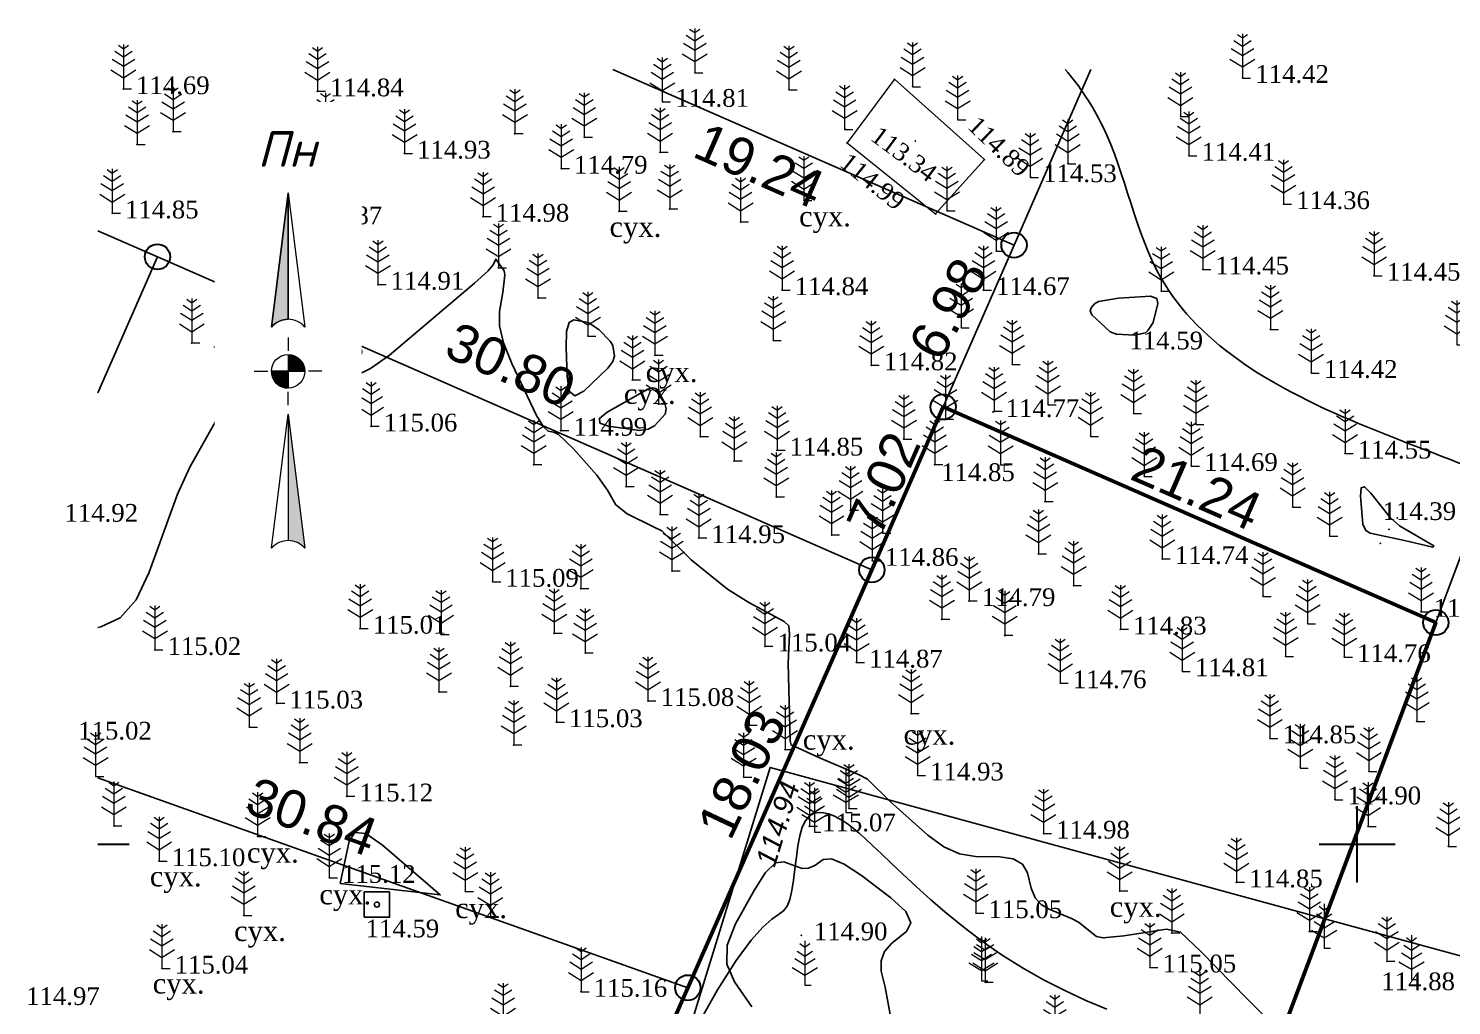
# Model space of a CAD drawing. Header units: millimetres. Extents: x 5405646.5 to 5405733, y 5524855.1 to 5524932.3.
# Drawn here: x 5405647.5 to 5405703.7, y 5524893.6 to 5524932.2 of the extents above; entities that cross this region are included whole.
import ezdxf
from ezdxf.enums import TextEntityAlignment as Align

# ---------------------------------------------------------------- set-up
doc = ezdxf.new("R2010")
doc.units = ezdxf.units.MM
doc.set_wipeout_variables(frame=1)
doc.linetypes.add('0', pattern=[0])
for name, color, linetype, lineweight in [('#Лист (текст_ПН)', 250, 'Continuous', 0), ('#Штамп', 250, 'Continuous', 0), ('11900000', 1, 'Continuous', 30), ('рельеф', 7, 'Continuous', 0), ('ТОЧКИ', 7, 'Continuous', 30)]:
    doc.layers.add(name, color=color, linetype=linetype, lineweight=lineweight)
for name, color, linetype in [('12000000', 7, 'Continuous'), ('71132060', 7, '0'), ('SC007', 7, 'Continuous'), ('горизонтали', 42, 'Continuous'), ('Горизонтали--MIN', 32, 'Continuous'), ('Ділянки_Межі', 10, 'Continuous'), ('надписи', 7, 'Continuous'), ('Ограда каменная', 7, 'g5_472'), ('отметки', 7, 'Continuous'), ('промеры', 185, 'Continuous'), ('Растительность', 7, 'Continuous')]:
    doc.layers.add(name, color=color, linetype=linetype)
doc.styles.get("Standard").update_dxf_attribs({"font": 'arial.ttf'})
doc.styles.add('times', font='times.ttf')
doc.styles.add('WMF-Arial Cyr2', font='ariali.ttf')
doc.styles.add('Мой_Топо', font='isocpeui.ttf')
doc.linetypes.add('g5_472', pattern='A,0,-4,[25,GUGK_2005.shx,S=0.4,R=0,X=0,Y=-0.2],0', length=4)
doc.linetypes.add('канава 0', pattern='A,0.9,0,["|",Standard,S=0.25,R=0,X=0,Y=0],0.1', length=1)

# ---------------------------------------------------------------- blocks, each defined once
blk = doc.blocks.new('A$C51FE15A3')
at = {"layer": 'Растительность', "color": 94, "lineweight": 0}
for points in [[(-0.201, 1.726), (0, 1.584), (0.201, 1.726)], [(0, 1.75), (0, 0), (0.319, 0)], [(-0.447, 1.172), (0, 0.895), (0.447, 1.172)], [(-0.343, 1.489), (0, 1.267), (0.343, 1.489)], [(-0.493, 0.753), (0, 0.444), (0.493, 0.753)]]:
    blk.add_lwpolyline(points, dxfattribs=at)
blk = doc.blocks.new('SYMBOL902')
at = {"layer": 'SC007'}
blk.add_lwpolyline([(-1.25, -1.25), (-1.25, 1.25), (1.25, 1.25), (1.25, -1.25)], close=True, dxfattribs=at)
blk.add_circle((0, 0), 0.25, dxfattribs=at)
blk = doc.blocks.new('SYMBOL71132060')
at = {"layer": 'SC007', "color": 94, "lineweight": 0}
for points in [[(0, 1.75), (0, 0), (0.25, 0)], [(-0.3, 1.35), (0, 1.15), (0.3, 1.35)], [(-0.2, 1.65), (0, 1.5), (0.2, 1.65)], [(-0.5, 0.7), (0, 0.4), (0.5, 0.7)], [(-0.4, 1.05), (0, 0.8), (0.4, 1.05)]]:
    blk.add_lwpolyline(points, dxfattribs=at)
blk = doc.blocks.new('*U4')
at = {"color": 0}
for points in [[(-0.1125, 0), (-0.1087, -0.0291), (-0.0974, -0.0563)], [(-0.1125, 0), (-0.0974, -0.0563), (0, 0)], [(-0.0974, -0.0563), (0, -0.1125), (0, 0)], [(-0.0974, -0.0563), (-0.0795, -0.0795), (-0.0563, -0.0974)], [(-0.0974, -0.0563), (-0.0563, -0.0974), (0, -0.1125)], [(-0.0563, -0.0974), (-0.0291, -0.1087), (0, -0.1125)]]:
    blk.add_solid(points, dxfattribs=at)
blk = doc.blocks.new('*U5')
at = {"color": 0}
for points in [[(0, 0), (0.0974, 0.0563), (0, 0.1125)], [(0.0974, 0.0563), (0.0291, 0.1087), (0, 0.1125)], [(0.0974, 0.0563), (0.0563, 0.0974), (0.0291, 0.1087)], [(0.0974, 0.0563), (0.0795, 0.0795), (0.0563, 0.0974)], [(0, 0), (0.1125, 0), (0.0974, 0.0563)], [(0.1125, 0), (0.1087, 0.0291), (0.0974, 0.0563)]]:
    blk.add_solid(points, dxfattribs=at)
blk = doc.blocks.new('*U6')
at = {"color": 0}
for points in [[(0, -1.1363), (0.0212, -1.1378), (0, -0.288)], [(0.0212, -1.1378), (0.042, -1.1424), (0, -0.288)], [(0.042, -1.1424), (0.062, -1.1498), (0, -0.288)], [(0.062, -1.1498), (0.0806, -1.1601), (0, -0.288)], [(0.0806, -1.1601), (0.0976, -1.1729), (0, -0.288)], [(0.0976, -1.1729), (0.1126, -1.188), (0, -0.288)]]:
    blk.add_solid(points, dxfattribs=at)
blk = doc.blocks.new('*U7')
at = {"color": 0}
for points in [[(-0.1126, 0.297), (-0.0976, 0.3121), (0, 1.197)], [(-0.0976, 0.3121), (-0.0806, 0.3249), (0, 1.197)], [(-0.0806, 0.3249), (-0.062, 0.3352), (0, 1.197)], [(-0.062, 0.3352), (-0.042, 0.3426), (0, 1.197)], [(-0.042, 0.3426), (-0.0212, 0.3472), (0, 1.197)], [(-0.0212, 0.3472), (0, 0.3487), (0, 1.197)]]:
    blk.add_solid(points, dxfattribs=at)
blk = doc.blocks.new('#Північ')
at = {"color": 7}
blk.add_wipeout([(-2.901, 10.635), (2.901, 10.635), (2.901, -7.981), (-2.901, -7.981)], dxfattribs=at).dxf.layer = '#Лист (текст_ПН)'
at = {"layer": '#Лист (текст_ПН)'}
for p, q in [((-0.663, 1.748), (0, 7.043)), ((0, 7.043), (0, 2.052)), ((0, 7.043), (0.663, 1.748)), ((0, 1.337), (0, 0.807)), ((0, 0.662), (0, -0.662)), ((-1.337, 0), (-0.807, 0)), ((-0.662, 0), (0.662, 0)), ((1.337, 0), (0.807, 0)), ((0, -1.337), (0, -0.807)), ((-0.663, -6.99), (0, -1.695)), ((0, -1.695), (0.663, -6.99)), ((0, -1.695), (0, -6.686))]:
    blk.add_line(p, q, dxfattribs=at)
at = {"layer": '#Лист (текст_ПН)', "flags": 128}
for points in [[(0, 7.043), (-0.663, 1.748, -0.218585), (0, 2.052)], [(0, 0), (-0.662, 0, 0.414214), (0, -0.662)]]:
    blk.add_lwpolyline(points, format="xyb", close=True, dxfattribs=at)
at = {"layer": '#Лист (текст_ПН)'}
blk.add_circle((0, 0), 0.662, dxfattribs=at)
for centre in [(0, 1.178), (0, -7.56)]:
    blk.add_arc(centre, 0.874, 40.6798, 139.3202, dxfattribs=at)
at = {"layer": '#Лист (текст_ПН)', "xscale": 5.883850111352785, "yscale": 5.883850111352785, "zscale": 5.883850111352785}
for name in ['*U7', '*U5', '*U4', '*U6']:
    blk.add_blockref(name, (0, 0), dxfattribs=at)
at = {"layer": '#Лист (текст_ПН)', "style": 'Мой_Топо'}
blk.add_text('Пн', height=1.4, dxfattribs=at).set_placement((-1.217, 8.077))

msp = doc.modelspace()

# ---------------------------------------------------------------- hatches: boundary and pattern name
at = {"layer": '12000000', "lineweight": 15, "ltscale": 0.02, "extrusion": (-0.000964997, -0.001555, 0.999998)}
msp.add_hatch(color=7, dxfattribs=at).paths.add_polyline_path([(5405674.263, 5524887.992, 1), (5405674.6, 5524888.014, 1)])

# ---------------------------------------------------------------- linework, layer by layer
at = {"layer": '11900000', "color": 0, "linetype": '0', "lineweight": 15, "ltscale": 0.7}
for points in [[(5405700, 5524898.496), (5405700, 5524901.504)], [(5405700, 5524898.496), (5405700, 5524901.504)], [(5405700, 5524898.496), (5405700, 5524901.504)], [(5405700, 5524898.496), (5405700, 5524901.504)], [(5405700, 5524898.496), (5405700, 5524901.504)], [(5405700, 5524898.496), (5405700, 5524901.504)], [(5405700, 5524898.496), (5405700, 5524901.504)], [(5405700, 5524898.496), (5405700, 5524901.504)], [(5405700, 5524898.496), (5405700, 5524901.504)], [(5405700, 5524898.496), (5405700, 5524901.504)], [(5405700, 5524898.496), (5405700, 5524901.504)], [(5405650.266, 5524900), (5405651.504, 5524900)], [(5405650.266, 5524900), (5405651.504, 5524900)], [(5405650.266, 5524900), (5405651.504, 5524900)], [(5405650.266, 5524900), (5405651.504, 5524900)], [(5405650.266, 5524900), (5405651.504, 5524900)], [(5405650.266, 5524900), (5405651.504, 5524900)], [(5405650.266, 5524900), (5405651.504, 5524900)], [(5405650.266, 5524900), (5405651.504, 5524900)], [(5405650.266, 5524900), (5405651.504, 5524900)], [(5405650.266, 5524900), (5405651.504, 5524900)], [(5405650.266, 5524900), (5405651.504, 5524900)], [(5405650.266, 5524900), (5405651.504, 5524900)], [(5405650.266, 5524900), (5405651.504, 5524900)], [(5405650.266, 5524900), (5405651.504, 5524900)], [(5405650.266, 5524900), (5405651.504, 5524900)], [(5405650.266, 5524900), (5405651.504, 5524900)], [(5405650.266, 5524900), (5405651.504, 5524900)], [(5405650.266, 5524900), (5405651.504, 5524900)], [(5405650.266, 5524900), (5405651.504, 5524900)], [(5405650.266, 5524900), (5405651.504, 5524900)], [(5405650.266, 5524900), (5405651.504, 5524900)], [(5405650.266, 5524900), (5405651.504, 5524900)], [(5405650.266, 5524900), (5405651.504, 5524900)], [(5405698.496, 5524900), (5405701.504, 5524900)], [(5405698.496, 5524900), (5405701.504, 5524900)], [(5405698.496, 5524900), (5405701.504, 5524900)], [(5405698.496, 5524900), (5405701.504, 5524900)], [(5405698.496, 5524900), (5405701.504, 5524900)], [(5405698.496, 5524900), (5405701.504, 5524900)], [(5405698.496, 5524900), (5405701.504, 5524900)], [(5405698.496, 5524900), (5405701.504, 5524900)], [(5405698.496, 5524900), (5405701.504, 5524900)], [(5405698.496, 5524900), (5405701.504, 5524900)], [(5405698.496, 5524900), (5405701.504, 5524900)]]:
    msp.add_lwpolyline(points, dxfattribs=at)
at = {"layer": '11900000', "linetype": '0', "lineweight": 15, "ltscale": 0.7}
for points in [[(5405700, 5524898.496), (5405700, 5524901.504)], [(5405700, 5524898.496), (5405700, 5524901.504)], [(5405700, 5524898.496), (5405700, 5524901.504)], [(5405650.266, 5524900), (5405651.504, 5524900)], [(5405650.266, 5524900), (5405651.504, 5524900)], [(5405698.496, 5524900), (5405701.504, 5524900)], [(5405698.496, 5524900), (5405701.504, 5524900)], [(5405698.496, 5524900), (5405701.504, 5524900)], [(5405698.496, 5524900), (5405701.504, 5524900)], [(5405698.496, 5524900), (5405701.504, 5524900)], [(5405698.496, 5524900), (5405701.504, 5524900)]]:
    msp.add_lwpolyline(points, dxfattribs=at)
at = {"layer": '11900000', "color": 7}
for points in [[(5405700, 5524898.5, 0), (5405700, 5524901.5, 0)], [(5405700, 5524898.5, 0), (5405700, 5524901.5, 0)], [(5405650.266, 5524900, 0), (5405651.5, 5524900, 0)], [(5405650.266, 5524900, 0), (5405651.5, 5524900, 0)], [(5405698.5, 5524900, 0), (5405701.5, 5524900, 0)], [(5405698.5, 5524900, 0), (5405701.5, 5524900, 0)]]:
    msp.add_polyline3d(points, dxfattribs=at)
at = {"layer": 'горизонтали', "color": 32}
for points in [[(5405650.266, 5524908.558, 115), (5405650.387, 5524908.582, 115), (5405651.147, 5524908.942, 115), (5405651.787, 5524909.652, 115), (5405652.297, 5524910.742, 115), (5405653.417, 5524913.832, 115), (5405653.897, 5524914.892, 115), (5405655.157, 5524917.122, 115), (5405655.657, 5524917.822, 115), (5405656.137, 5524918.222, 115), (5405656.587, 5524918.302, 115), (5405658.007, 5524918.082, 115), (5405658.727, 5524918.042, 115), (5405659.027, 5524918.062, 115), (5405659.817, 5524918.272, 115), (5405660.487, 5524918.512, 115), (5405661.037, 5524918.792, 115), (5405661.787, 5524919.312, 115), (5405665.147, 5524922.162, 115), (5405665.687, 5524922.652, 115), (5405665.877, 5524922.882, 115), (5405665.987, 5524923.112, 115), (5405666.317, 5524922.642, 115), (5405666.347, 5524922.492, 115), (5405666.267, 5524921.792, 115), (5405666.127, 5524921.042, 115), (5405666.127, 5524920.482, 115), (5405666.287, 5524919.802, 115), (5405666.617, 5524918.982, 115), (5405667.597, 5524916.932, 115), (5405667.867, 5524916.482, 115), (5405668.057, 5524916.322, 115), (5405668.267, 5524916.282, 115), (5405668.447, 5524916.192, 115), (5405669.057, 5524915.612, 115), (5405669.977, 5524914.582, 115), (5405670.397, 5524913.992, 115), (5405670.727, 5524913.412, 115), (5405671.177, 5524913.052, 115), (5405672.207, 5524912.532, 115), (5405672.547, 5524912.382, 115), (5405673.697, 5524911.232, 115), (5405675.137, 5524910.072, 115), (5405675.977, 5524909.552, 115), (5405677.367, 5524908.802, 115), (5405677.557, 5524908.622, 115), (5405677.587, 5524908.302, 115), (5405677.527, 5524907.152, 115), (5405677.607, 5524904.082, 115), (5405677.647, 5524903.922, 115), (5405678.737, 5524903.432, 115), (5405680.287, 5524902.772, 115), (5405680.667, 5524902.572, 115), (5405681.567, 5524901.672, 115), (5405683.047, 5524900.362, 115), (5405683.677, 5524899.902, 115), (5405684.297, 5524899.622, 115), (5405684.927, 5524899.522, 115), (5405685.877, 5524899.502, 115), (5405686.417, 5524899.432, 115), (5405686.777, 5524899.222, 115), (5405686.977, 5524898.872, 115), (5405687.127, 5524898.262, 115), (5405687.277, 5524897.892, 115), (5405687.517, 5524897.622, 115), (5405687.837, 5524897.432, 115), (5405688.717, 5524897.072, 115), (5405688.997, 5524896.922, 115), (5405689.707, 5524896.362, 115), (5405689.967, 5524896.302, 115), (5405690.787, 5524896.382, 115), (5405692.467, 5524896.652, 115), (5405693.027, 5524896.532, 115), (5405693.827, 5524895.772, 115), (5405695.657, 5524893.892, 115), (5405696.877, 5524892.682, 115)], [(5405681.707, 5524892.482, 115), (5405681.357, 5524894.362, 115), (5405681.207, 5524894.992, 115), (5405681.197, 5524895.402, 115), (5405681.337, 5524895.762, 115), (5405681.627, 5524896.092, 115), (5405682.197, 5524896.552, 115), (5405682.377, 5524896.902, 115), (5405682.177, 5524897.352, 115), (5405681.587, 5524897.882, 115), (5405680.427, 5524898.762, 115), (5405679.737, 5524899.222, 115), (5405679.237, 5524899.432, 115), (5405678.917, 5524899.402, 115), (5405678.577, 5524899.162, 115), (5405678.337, 5524899.052, 115), (5405678.077, 5524899.042, 115), (5405677.357, 5524899.302, 115), (5405677.027, 5524899.262, 115), (5405676.637, 5524898.892, 115), (5405676.187, 5524898.182, 115), (5405675.447, 5524896.862, 115), (5405675.447, 5524896.862, 115), (5405675.117, 5524896.022, 115), (5405675.107, 5524895.262, 115), (5405675.407, 5524894.562, 115), (5405676.097, 5524893.582, 115)]]:
    msp.add_polyline3d(points, dxfattribs=at)
for points in [[(5405689.527, 5524920.912, 114.5), (5405689.457, 5524921.072, 114.5), (5405689.497, 5524921.192, 114.5), (5405689.627, 5524921.342, 114.5), (5405689.787, 5524921.442, 114.5), (5405690.577, 5524921.572, 114.5), (5405691.837, 5524921.642, 114.5), (5405692.087, 5524921.552, 114.5), (5405692.127, 5524921.362, 114.5), (5405691.937, 5524920.612, 114.5), (5405691.747, 5524920.302, 114.5), (5405691.637, 5524920.202, 114.5), (5405691.207, 5524920.112, 114.5), (5405690.497, 5524920.142, 114.5), (5405690.247, 5524920.242, 114.5), (5405689.527, 5524920.912, 114.5)], [(5405670.667, 5524919.272, 115), (5405670.607, 5524919.072, 115), (5405670.407, 5524918.802, 115), (5405669.457, 5524917.892, 115), (5405669.107, 5524917.712, 115), (5405668.887, 5524917.902, 115), (5405668.797, 5524918.472, 115), (5405668.757, 5524919.622, 115), (5405668.777, 5524920.252, 115), (5405668.877, 5524920.612, 115), (5405669.067, 5524920.712, 115), (5405669.637, 5524920.602, 115), (5405670.047, 5524920.332, 115), (5405670.497, 5524919.872, 115), (5405670.607, 5524919.702, 115), (5405670.667, 5524919.272, 115)], [(5405671.987, 5524917.972, 115), (5405672.177, 5524918.022, 115), (5405672.297, 5524918.002, 115), (5405672.407, 5524917.912, 115), (5405672.657, 5524917.402, 115), (5405672.707, 5524917.192, 115), (5405672.667, 5524916.992, 115), (5405672.247, 5524916.522, 115), (5405672.007, 5524916.392, 115), (5405671.657, 5524916.342, 115), (5405670.437, 5524916.512, 115), (5405670.097, 5524916.632, 115), (5405670.077, 5524916.822, 115), (5405670.387, 5524917.072, 115), (5405671.987, 5524917.972, 115)], [(5405700.227, 5524912.642, 114.5), (5405700.347, 5524912.392, 114.5), (5405700.507, 5524912.282, 114.5), (5405701.867, 5524911.992, 114.5), (5405702.987, 5524911.732, 114.5), (5405703.027, 5524911.782, 114.5), (5405701.667, 5524912.582, 114.5), (5405701.297, 5524912.902, 114.5), (5405700.537, 5524913.862, 114.5), (5405700.287, 5524914.122, 114.5), (5405700.157, 5524914.082, 114.5), (5405700.127, 5524913.752, 114.5), (5405700.227, 5524912.642, 114.5)], [(5405659.837, 5524898.452, 115), (5405660.187, 5524900.122, 115), (5405660.417, 5524900.472, 115), (5405660.857, 5524900.422, 115), (5405661.507, 5524899.972, 115), (5405663.787, 5524898.002, 115), (5405659.837, 5524898.452, 115)]]:
    msp.add_polyline3d(points, close=True, dxfattribs=at)
msp.add_open_spline([(5405716.026, 5524901.398), (5405714.356, 5524905.44), (5405711.235, 5524912.995), (5405700.309, 5524916.065), (5405691.748, 5524920.767), (5405690.728, 5524927.405), (5405689.054, 5524929.925), (5405688.469, 5524930.603)], degree=3, knots=[0, 0, 0, 0, 12.321704, 23.037626, 32.731638, 39.162292, 41.859594, 41.859594, 41.859594, 41.859594], dxfattribs=at)
at = {"layer": 'Горизонтали--MIN'}
msp.add_lwpolyline([(5405673.85, 5524892.662), (5405674.745, 5524894.258), (5405675.477, 5524895.415), (5405676.065, 5524896.214), (5405676.528, 5524896.731), (5405676.883, 5524897.045), (5405677.149, 5524897.234), (5405677.345, 5524897.377), (5405677.488, 5524897.551), (5405677.596, 5524897.819), (5405677.679, 5524898.171), (5405677.744, 5524898.584), (5405677.799, 5524899.032), (5405677.853, 5524899.49), (5405677.913, 5524899.933), (5405677.988, 5524900.337), (5405678.086, 5524900.675), (5405678.212, 5524900.93), (5405678.364, 5524901.105), (5405678.536, 5524901.21), (5405678.724, 5524901.254), (5405678.922, 5524901.248), (5405679.126, 5524901.201), (5405679.33, 5524901.123), (5405679.529, 5524901.024), (5405679.721, 5524900.911), (5405679.913, 5524900.78), (5405680.114, 5524900.624), (5405680.335, 5524900.438), (5405680.584, 5524900.214), (5405680.872, 5524899.946), (5405681.209, 5524899.629), (5405681.603, 5524899.254), (5405682.062, 5524898.819), (5405682.585, 5524898.334), (5405683.165, 5524897.812), (5405683.799, 5524897.267), (5405684.482, 5524896.711), (5405685.209, 5524896.159), (5405685.976, 5524895.622), (5405686.777, 5524895.115), (5405687.606, 5524894.648), (5405688.45, 5524894.222), (5405689.29, 5524893.837), (5405690.112, 5524893.492)], dxfattribs=at)
at = {"layer": 'Ділянки_Межі', "lineweight": 25}
for points in [[(5405650.266, 5524924.233), (5405652.622, 5524923.203), (5405680.834, 5524910.84), (5405683.651, 5524917.273), (5405686.449, 5524923.665), (5405670.602, 5524930.603)], [(5405689.487, 5524930.603), (5405686.449, 5524923.665), (5405670.602, 5524930.603)]]:
    msp.add_lwpolyline(points, dxfattribs=at)
at = {"layer": 'Ділянки_Межі'}
for points in [[(5405711.29, 5524930.603), (5405703.104, 5524908.757), (5405683.651, 5524917.273)], [(5405683.651, 5524917.273), (5405686.449, 5524923.665), (5405689.487, 5524930.603)], [(5405650.266, 5524924.233), (5405652.622, 5524923.203), (5405650.266, 5524917.827)], [(5405650.266, 5524917.827), (5405652.622, 5524923.203), (5405680.834, 5524910.84), (5405673.564, 5524894.337), (5405650.266, 5524902.63)], [(5405650.266, 5524902.63), (5405673.564, 5524894.337), (5405666.399, 5524878.073), (5405661.2, 5524879.516), (5405650.266, 5524882.552)]]:
    msp.add_lwpolyline(points, dxfattribs=at)
at = {"layer": 'Ділянки_Межі', "lineweight": 50}
msp.add_lwpolyline([(5405666.399, 5524878.073), (5405673.564, 5524894.337), (5405680.834, 5524910.84), (5405683.651, 5524917.273), (5405703.104, 5524908.757), (5405689.243, 5524871.766)], close=True, dxfattribs=at)
at = {"layer": 'Ограда каменная', "flags": 128}
msp.add_lwpolyline([(5405733.01, 5524887.699), (5405676.815, 5524903.034), (5405662.587, 5524856.851)], dxfattribs=at)
at = {"layer": 'отметки', "color": 7}
for p in [(5405673.849, 5524930.479, 114.761), (5405681.725, 5524930.212, 114.828), (5405682.451, 5524929.938, 114.775), (5405695.477, 5524930.272, 114.421), (5405651.277, 5524929.827, 114.688), (5405658.937, 5524929.741, 114.844), (5405672.573, 5524929.326, 114.813), (5405677.568, 5524929.798, 114.714), (5405693.025, 5524928.744, 114.384), (5405679.773, 5524928.247, 114.992), (5405684.231, 5524928.621, 114.856), (5405651.821, 5524927.641, 114.742), (5405653.238, 5524928.143, 114.715), (5405659.259, 5524927.933, 114.931), (5405666.735, 5524928.07, 114.949), (5405669.481, 5524927.923, 114.802), (5405679.855, 5524927.699, 114.988), (5405682.554, 5524927.769, 113.341), (5405662.375, 5524927.282, 114.931), (5405672.47, 5524927.332, 114.838), (5405685.276, 5524927.044, 114.894), (5405693.356, 5524927.199, 114.41), (5405668.569, 5524926.686, 114.789), (5405688.579, 5524926.889, 114.524), (5405687.099, 5524926.351, 114.529), (5405656.842, 5524925.547, 114.872), (5405656.849, 5524925.574, 114.866), (5405678.161, 5524925.437, 114.768), (5405650.84, 5524924.919, 114.852), (5405665.477, 5524924.79, 114.981), (5405670.849, 5524924.998, 114.866), (5405672.852, 5524925.094, 114.907), (5405683.354, 5524924.893, 114.818), (5405683.811, 5524925.034, 114.7), (5405697.095, 5524925.288, 114.362), (5405658.088, 5524924.687, 114.869), (5405675.649, 5524924.579, 114.881), (5405685.744, 5524923.433, 114.697), (5405666.089, 5524922.767, 115.005), (5405693.899, 5524922.708, 114.446), (5405661.331, 5524922.105, 114.914), (5405700.67, 5524922.462, 114.454), (5405667.654, 5524921.578, 114.981), (5405677.287, 5524921.887, 114.836), (5405685.242, 5524921.891, 114.67), (5405692.261, 5524921.857, 114.513), (5405684.365, 5524920.411, 114.789), (5405696.57, 5524920.336, 114.447), (5405653.978, 5524919.801, 114.929), (5405669.624, 5524920.069, 115.016), (5405676.941, 5524919.898, 114.899), (5405657.356, 5524919.443, 114.947), (5405672.273, 5524919.317, 114.973), (5405655.337, 5524918.907, 114.984), (5405680.809, 5524918.92, 114.821), (5405686.379, 5524918.96, 114.775), (5405698.185, 5524918.62, 114.423), (5405671.376, 5524918.342, 114.989), (5405672.406, 5524917.384, 115.015), (5405685.616, 5524917.075, 114.77), (5405685.658, 5524917.094, 114.766), (5405687.799, 5524917.362, 114.749), (5405691.169, 5524917.023, 114.643), (5405661.058, 5524916.506, 115.057), (5405683.74, 5524916.783, 114.815), (5405693.634, 5524916.589, 114.537), (5405658.678, 5524916.083, 115.077), (5405668.552, 5524916.337, 114.994), (5405674.056, 5524916.094, 114.955), (5405682.094, 5524916.003, 114.859), (5405689.478, 5524916.123, 114.724), (5405677.087, 5524915.554, 114.849), (5405699.524, 5524915.435, 114.553), (5405667.483, 5524914.998, 115.083), (5405675.396, 5524915.141, 114.911), (5405683.317, 5524914.996, 114.851), (5405685.918, 5524914.987, 114.782), (5405693.455, 5524914.946, 114.685), (5405671.128, 5524914.125, 114.972), (5405691.593, 5524914.526, 114.67), (5405677.063, 5524913.714, 114.919), (5405687.675, 5524913.538, 114.761), (5405672.47, 5524913.032, 114.982), (5405679.987, 5524913.193, 114.832), (5405697.448, 5524913.33, 114.563), (5405701.261, 5524912.445, 114.39), (5405701.586, 5524912.891, 114.602), (5405673.998, 5524912.096, 114.953), (5405679.242, 5524912.216, 114.863), (5405681.256, 5524912.291, 114.798), (5405698.908, 5524912.181, 114.637), (5405700.913, 5524911.885, 114.619), (5405687.41, 5524911.47, 114.808), (5405672.938, 5524910.796, 115.044), (5405680.847, 5524911.198, 114.858), (5405692.3, 5524911.271, 114.739), (5405665.857, 5524910.373, 115.093), (5405688.8, 5524910.217, 114.786), (5405669.339, 5524910.099, 115.104), (5405684.675, 5524909.61, 114.786), (5405696.286, 5524909.804, 114.713), (5405702.52, 5524909.185, 114.65), (5405660.626, 5524908.52, 115.01), (5405683.594, 5524908.888, 114.834), (5405690.646, 5524908.489, 114.826), (5405698.044, 5524908.724, 114.705), (5405663.823, 5524908.286, 115.089), (5405668.287, 5524908.335, 115.132), (5405686.077, 5524908.258, 114.761), (5405686.09, 5524908.234, 114.607), (5405652.522, 5524907.677, 115.022), (5405669.513, 5524907.559, 115.093), (5405676.61, 5524907.817, 115.044), (5405697.17, 5524907.43, 114.86), (5405699.496, 5524907.397, 114.755), (5405680.226, 5524907.18, 114.869), (5405693.094, 5524906.84, 114.813), (5405666.555, 5524906.234, 115.047), (5405688.271, 5524906.366, 114.76), (5405663.738, 5524906.017, 115.076), (5405657.335, 5524905.565, 115.031), (5405671.992, 5524905.664, 115.079), (5405682.382, 5524905.16, 114.882), (5405656.247, 5524904.63, 115.067), (5405668.376, 5524904.827, 115.033), (5405675.994, 5524904.701, 115.027), (5405702.347, 5524904.859, 114.738), (5405696.556, 5524904.19, 114.851), (5405666.693, 5524903.924, 115.041), (5405677.409, 5524903.738, 115.009), (5405658.24, 5524903.23, 115.047), (5405697.749, 5524903.026, 114.842), (5405700.462, 5524902.883, 114.911), (5405675.769, 5524902.653, 115.102), (5405682.638, 5524902.723, 114.935), (5405660.099, 5524901.896, 115.118), (5405699.117, 5524901.777, 114.903), (5405679.931, 5524901.424, 115.055), (5405650.904, 5524900.727, 115.113), (5405678.371, 5524900.712, 115.07), (5405700.43, 5524900.715, 114.861), (5405656.586, 5524900.31, 115.133), (5405687.613, 5524900.426, 114.98), (5405703.598, 5524899.923, 114.869), (5405652.687, 5524899.337, 115.1), (5405659.411, 5524898.678, 115.12), (5405695.232, 5524898.499, 114.854), (5405664.778, 5524898.141, 115.163), (5405690.614, 5524898.158, 114.935), (5405684.942, 5524897.285, 115.046), (5405656.027, 5524897.189, 115.11), (5405665.768, 5524897.152, 115.059), (5405678.043, 5524896.409, 114.901), (5405692.68, 5524896.496, 115.008), (5405698.107, 5524896.563, 114.917), (5405652.8, 5524895.096, 115.038), (5405691.814, 5524895.141, 115.05), (5405701.173, 5524895.381, 114.882), (5405685.309, 5524894.555, 115.139), (5405669.347, 5524894.178, 115.16)]:
    msp.add_point(p, dxfattribs=at)
at = {"layer": 'рельеф', "color": 7, "linetype": 'канава 0', "elevation": 114.828}
msp.add_lwpolyline([(5405681.725, 5524930.212), (5405679.855, 5524927.699), (5405683.354, 5524924.893), (5405685.276, 5524927.044), (5405681.725, 5524930.212)], dxfattribs=at)
at = {"layer": 'ТОЧКИ'}
for centre in [(5405652.622, 5524923.203), (5405686.449, 5524923.665), (5405683.651, 5524917.273), (5405680.834, 5524910.84), (5405703.104, 5524908.757), (5405673.564, 5524894.337, 107.24)]:
    msp.add_circle(centre, 0.5, dxfattribs=at)

# ---------------------------------------------------------------- block references
at = {"layer": '71132060'}
for p in [(5405679.811, 5524901.258, 114.99), (5405678.568, 5524900.474, 115.06), (5405698.699, 5524895.904), (5405678.19, 5524894.435, 115.02), (5405685.165, 5524894.613, 115.04), (5405702.148, 5524894.664)]:
    msp.add_blockref('SYMBOL71132060', p, dxfattribs=at)
at = {"layer": 'отметки', "color": 7, "xscale": 0.400000000372529, "yscale": 0.400000000372529, "zscale": 0.400000000372529}
msp.add_blockref('SYMBOL902', (5405661.29, 5524897.62, 115.35), dxfattribs=at)
at = {"layer": 'Растительность', "color": 7}
for p in [(5405673.84, 5524930.47, 114.76), (5405651.28, 5524929.83, 114.69), (5405677.56, 5524929.79, 114.71), (5405682.44, 5524929.92, 114.78), (5405695.47, 5524930.26, 114.42), (5405658.94, 5524929.74, 114.84), (5405672.56, 5524929.32, 114.81), (5405693.02, 5524928.74, 114.38), (5405653.24, 5524928.15, 114.72), (5405679.76, 5524928.23, 114.99), (5405684.22, 5524928.61, 114.86), (5405651.82, 5524927.64, 114.74), (5405659.26, 5524927.93, 114.93), (5405666.74, 5524928.07, 114.95), (5405669.48, 5524927.93, 114.8), (5405662.38, 5524927.28, 114.93), (5405672.47, 5524927.33, 114.84), (5405693.35, 5524927.19, 114.41), (5405668.57, 5524926.69, 114.79), (5405688.57, 5524926.88, 114.52), (5405687.09, 5524926.34, 114.53), (5405656.85, 5524925.58, 114.87), (5405678.15, 5524925.43, 114.77), (5405697.09, 5524925.28, 114.36), (5405650.84, 5524924.92, 114.85), (5405665.48, 5524924.79, 114.98), (5405670.85, 5524925, 114.87), (5405672.85, 5524925.1, 114.91), (5405683.8, 5524925.02, 114.7), (5405658.09, 5524924.69, 114.87), (5405675.65, 5524924.58, 114.88), (5405685.74, 5524923.42, 114.7), (5405666.09, 5524922.77, 115), (5405693.9, 5524922.7, 114.45), (5405661.33, 5524922.11, 114.91), (5405700.67, 5524922.45, 114.45), (5405667.65, 5524921.58, 114.98), (5405677.29, 5524921.89, 114.84), (5405685.24, 5524921.88, 114.67), (5405692.26, 5524921.85, 114.51), (5405684.36, 5524920.4, 114.79), (5405696.57, 5524920.33, 114.45), (5405653.98, 5524919.8, 114.93), (5405669.62, 5524920.07, 115.02), (5405676.94, 5524919.9, 114.9), (5405703.93, 5524919.72, 114.39), (5405657.36, 5524919.45, 114.95), (5405672.27, 5524919.32, 114.97), (5405655.34, 5524918.91, 114.98), (5405680.81, 5524918.92, 114.82), (5405686.37, 5524918.95, 114.78), (5405698.18, 5524918.61, 114.42), (5405671.38, 5524918.34, 114.99), (5405672.41, 5524917.39, 115.01), (5405685.66, 5524917.1, 114.77), (5405687.79, 5524917.35, 114.75), (5405691.16, 5524917.01, 114.64), (5405661.06, 5524916.51, 115.06), (5405668.55, 5524916.34, 114.99), (5405683.74, 5524916.79, 114.82), (5405693.63, 5524916.58, 114.54), (5405658.68, 5524916.08, 115.08), (5405674.06, 5524916.1, 114.96), (5405682.1, 5524916, 114.86), (5405689.47, 5524916.11, 114.72), (5405677.09, 5524915.56, 114.85), (5405699.52, 5524915.43, 114.55), (5405667.48, 5524915, 115.08), (5405675.4, 5524915.14, 114.91), (5405683.32, 5524915, 114.85), (5405685.92, 5524914.99, 114.78), (5405693.45, 5524914.93, 114.69), (5405671.13, 5524914.13, 114.97), (5405691.59, 5524914.52, 114.67), (5405677.06, 5524913.72, 114.92), (5405687.68, 5524913.54, 114.76), (5405672.47, 5524913.03, 114.98), (5405679.99, 5524913.19, 114.83), (5405697.45, 5524913.32, 114.56), (5405674, 5524912.1, 114.95), (5405679.24, 5524912.22, 114.86), (5405681.26, 5524912.29, 114.8), (5405698.91, 5524912.17, 114.64), (5405687.41, 5524911.47, 114.81), (5405692.3, 5524911.27, 114.74), (5405672.94, 5524910.8, 115.04), (5405680.85, 5524911.2, 114.86), (5405665.86, 5524910.37, 115.09), (5405669.34, 5524910.1, 115.1), (5405688.8, 5524910.22, 114.79), (5405684.68, 5524909.61, 114.79), (5405696.28, 5524909.79, 114.71), (5405702.52, 5524909.18, 114.65), (5405660.63, 5524908.52, 115.01), (5405683.6, 5524908.89, 114.83), (5405690.65, 5524908.49, 114.83), (5405698.04, 5524908.71, 114.7), (5405663.82, 5524908.29, 115.09), (5405668.29, 5524908.34, 115.13), (5405686.08, 5524908.26, 114.76), (5405652.52, 5524907.68, 115.02), (5405669.51, 5524907.56, 115.09), (5405676.61, 5524907.82, 115.04), (5405697.17, 5524907.42, 114.86), (5405699.49, 5524907.39, 114.76), (5405680.23, 5524907.18, 114.87), (5405693.09, 5524906.83, 114.81), (5405666.56, 5524906.24, 115.05), (5405688.27, 5524906.37, 114.76), (5405663.74, 5524906.02, 115.08), (5405671.99, 5524905.66, 115.08), (5405657.33, 5524905.57, 115.03), (5405682.38, 5524905.16, 114.88), (5405656.25, 5524904.63, 115.07), (5405668.38, 5524904.83, 115.03), (5405675.99, 5524904.7, 115.03), (5405702.35, 5524904.85, 114.74), (5405666.69, 5524903.93, 115.04), (5405696.55, 5524904.18, 114.85), (5405677.41, 5524903.74, 115.01), (5405658.24, 5524903.23, 115.05), (5405697.75, 5524903.01, 114.84), (5405700.46, 5524902.87, 114.91), (5405650.18, 5524902.68, 115.03), (5405675.77, 5524902.65, 115.1), (5405682.64, 5524902.72, 114.93), (5405660.1, 5524901.9, 115.12), (5405699.12, 5524901.76, 114.9), (5405679.93, 5524901.42, 115.06), (5405650.9, 5524900.73, 115.11), (5405678.37, 5524900.71, 115.07), (5405700.43, 5524900.7, 114.86), (5405656.58, 5524900.31, 115.13), (5405687.61, 5524900.43, 114.98), (5405703.6, 5524899.91, 114.87), (5405652.69, 5524899.34, 115.1), (5405659.41, 5524898.68, 115.12), (5405695.23, 5524898.5, 114.85), (5405664.78, 5524898.14, 115.16), (5405690.62, 5524898.16, 114.93), (5405656.03, 5524897.19, 115.11), (5405684.94, 5524897.28, 115.05), (5405665.77, 5524897.15, 115.06), (5405692.68, 5524896.5, 115.01), (5405698.11, 5524896.56, 114.92), (5405652.8, 5524895.09, 115.04), (5405691.81, 5524895.14, 115.05), (5405701.17, 5524895.38, 114.88), (5405685.31, 5524894.56, 115.14), (5405669.35, 5524894.18, 115.16), (5405666.27, 5524892.77, 115.1), (5405693.78, 5524893.22, 115.04), (5405688.06, 5524892.3, 115.13)]:
    msp.add_blockref('A$C51FE15A3', p, dxfattribs=at)

# ---------------------------------------------------------------- texts
at = {"layer": '12000000', "color": 7, "style": 'WMF-Arial Cyr2'}
msp.add_text('114.94', height=0.8, rotation=72.8773, dxfattribs=at).set_placement((5405676.995, 5524899.057, 114.94))
at = {"layer": 'надписи', "color": 7, "style": 'times'}
for p in [(5405677.96, 5524925.203, 111.861), (5405670.474, 5524924.788, 111.861), (5405657.683, 5524924.348, 111.861), (5405657.292, 5524919.295, 111.861), (5405671.902, 5524919.056, 111.861), (5405671.042, 5524918.194, 111.861), (5405678.108, 5524904.538, 111.861), (5405682.084, 5524904.737, 111.861), (5405656.155, 5524900.075, 111.861), (5405652.322, 5524899.137, 111.861), (5405659.015, 5524898.426, 111.861), (5405664.379, 5524897.884, 111.861), (5405690.228, 5524897.937, 111.861), (5405655.648, 5524896.98, 111.861), (5405652.435, 5524894.906, 111.861)]:
    msp.add_text('сух.', height=0.8, dxfattribs=at).set_placement(p, align=Align.TOP_LEFT)
at = {"layer": 'отметки', "color": 7, "style": 'times'}
for s, p in [('114.42', (5405695.977, 5524930.772, 114.421)), ('114.69', (5405651.777, 5524930.327, 114.688)), ('114.84', (5405659.437, 5524930.241, 114.844)), ('114.81', (5405673.073, 5524929.826, 114.813)), ('114.93', (5405662.875, 5524927.782, 114.931)), ('114.41', (5405693.856, 5524927.699, 114.41)), ('114.79', (5405669.069, 5524927.186, 114.789)), ('114.53', (5405687.599, 5524926.851, 114.529)), ('114.85', (5405651.34, 5524925.419, 114.852)), ('114.36', (5405697.595, 5524925.788, 114.362)), ('114.87', (5405658.588, 5524925.187, 114.869)), ('114.98', (5405665.977, 5524925.29, 114.981)), ('114.45', (5405694.399, 5524923.208, 114.446)), ('114.91', (5405661.831, 5524922.605, 114.914)), ('114.45', (5405701.17, 5524922.962, 114.454)), ('114.84', (5405677.787, 5524922.387, 114.836)), ('114.67', (5405685.742, 5524922.391, 114.67)), ('114.95', (5405657.856, 5524919.943, 114.947)), ('114.59', (5405691.005, 5524920.247, 114.585)), ('114.82', (5405681.309, 5524919.42, 114.821)), ('114.42', (5405698.685, 5524919.12, 114.423)), ('114.77', (5405686.116, 5524917.575, 114.77)), ('115.06', (5405661.558, 5524917.006, 115.057)), ('114.99', (5405669.052, 5524916.837, 114.994)), ('114.85', (5405677.587, 5524916.054, 114.849)), ('114.55', (5405700.024, 5524915.935, 114.553)), ('114.69', (5405693.955, 5524915.446, 114.685)), ('114.85', (5405683.571, 5524915.045, 114.851)), ('114.92', (5405648.95, 5524913.44, 114.921)), ('114.39', (5405700.999, 5524913.508, 114.553)), ('114.95', (5405674.498, 5524912.596, 114.953)), ('114.86', (5405681.347, 5524911.698, 114.858)), ('114.74', (5405692.8, 5524911.771, 114.739)), ('115.09', (5405666.357, 5524910.873, 115.093)), ('114.79', (5405685.175, 5524910.11, 114.786)), ('114.65', (5405703.02, 5524909.685, 114.65)), ('115.01', (5405661.126, 5524909.02, 115.01)), ('114.83', (5405691.146, 5524908.989, 114.826)), ('115.02', (5405653.022, 5524908.177, 115.022)), ('115.04', (5405677.11, 5524908.317, 115.044)), ('114.87', (5405680.726, 5524907.68, 114.869)), ('114.81', (5405693.594, 5524907.34, 114.813)), ('114.76', (5405699.996, 5524907.897, 114.755)), ('114.76', (5405688.771, 5524906.866, 114.76)), ('115.03', (5405657.835, 5524906.065, 115.031)), ('115.08', (5405672.492, 5524906.164, 115.079)), ('115.03', (5405668.876, 5524905.327, 115.033)), ('115.02', (5405649.493, 5524904.837, 115.017)), ('114.85', (5405697.056, 5524904.69, 114.851)), ('114.93', (5405683.138, 5524903.223, 114.935)), ('115.12', (5405660.599, 5524902.396, 115.118)), ('114.90', (5405699.617, 5524902.277, 114.903)), ('115.07', (5405678.871, 5524901.212, 115.07)), ('114.98', (5405688.113, 5524900.926, 114.98)), ('115.10', (5405653.187, 5524899.837, 115.1)), ('115.12', (5405659.911, 5524899.178, 115.12)), ('114.85', (5405695.732, 5524898.999, 114.854)), ('115.05', (5405685.442, 5524897.785, 115.046)), ('114.59', (5405660.841, 5524897.026, 114.588)), ('114.90', (5405678.543, 5524896.909, 114.901)), ('115.04', (5405653.3, 5524895.596, 115.038)), ('115.05', (5405692.314, 5524895.641, 115.05)), ('115.16', (5405669.847, 5524894.678, 115.16)), ('114.88', (5405700.954, 5524894.938, 114.882)), ('114.97', (5405647.436, 5524894.355, 114.97))]:
    msp.add_text(s, height=0.7, dxfattribs=at).set_placement(p, align=Align.TOP_LEFT)
for s, rotation, p in [('113.34', 323.4007, (5405681.149, 5524928.411, 113.341)), ('114.89', 316.1801, (5405685.05, 5524928.819, 114.894)), ('114.99', 321.2724, (5405679.946, 5524927.362, 114.828))]:
    msp.add_text(s, height=0.7, rotation=rotation, dxfattribs=at).set_placement(p, align=Align.TOP_LEFT)
at = {"layer": 'промеры', "char_height": 1.5, "attachment_point": 1}
for s, insert, rotation in [('19.24', (5405674.293, 5524928.554), 336.3558), ('6.98', (5405682.229, 5524919.711), 61.9128), ('30.80', (5405664.475, 5524920.676), 336.3216), ('7.02', (5405679.788, 5524912.693), 66.3558), ('21.24', (5405691.562, 5524915.819), 336.4763), ('18.03', (5405673.893, 5524900.739), 64.7174), ('30.84', (5405656.514, 5524902.695), 340.0588)]:
    msp.add_mtext(s, dxfattribs=dict(at, insert=insert, rotation=rotation))

# ---------------------------------------------------------------- next in the draw order: block references
at = {"layer": '#Штамп'}
msp.add_blockref('#Північ', (5405657.783, 5524918.681, 242.873), dxfattribs=at)

doc.saveas('drawing.dxf')
